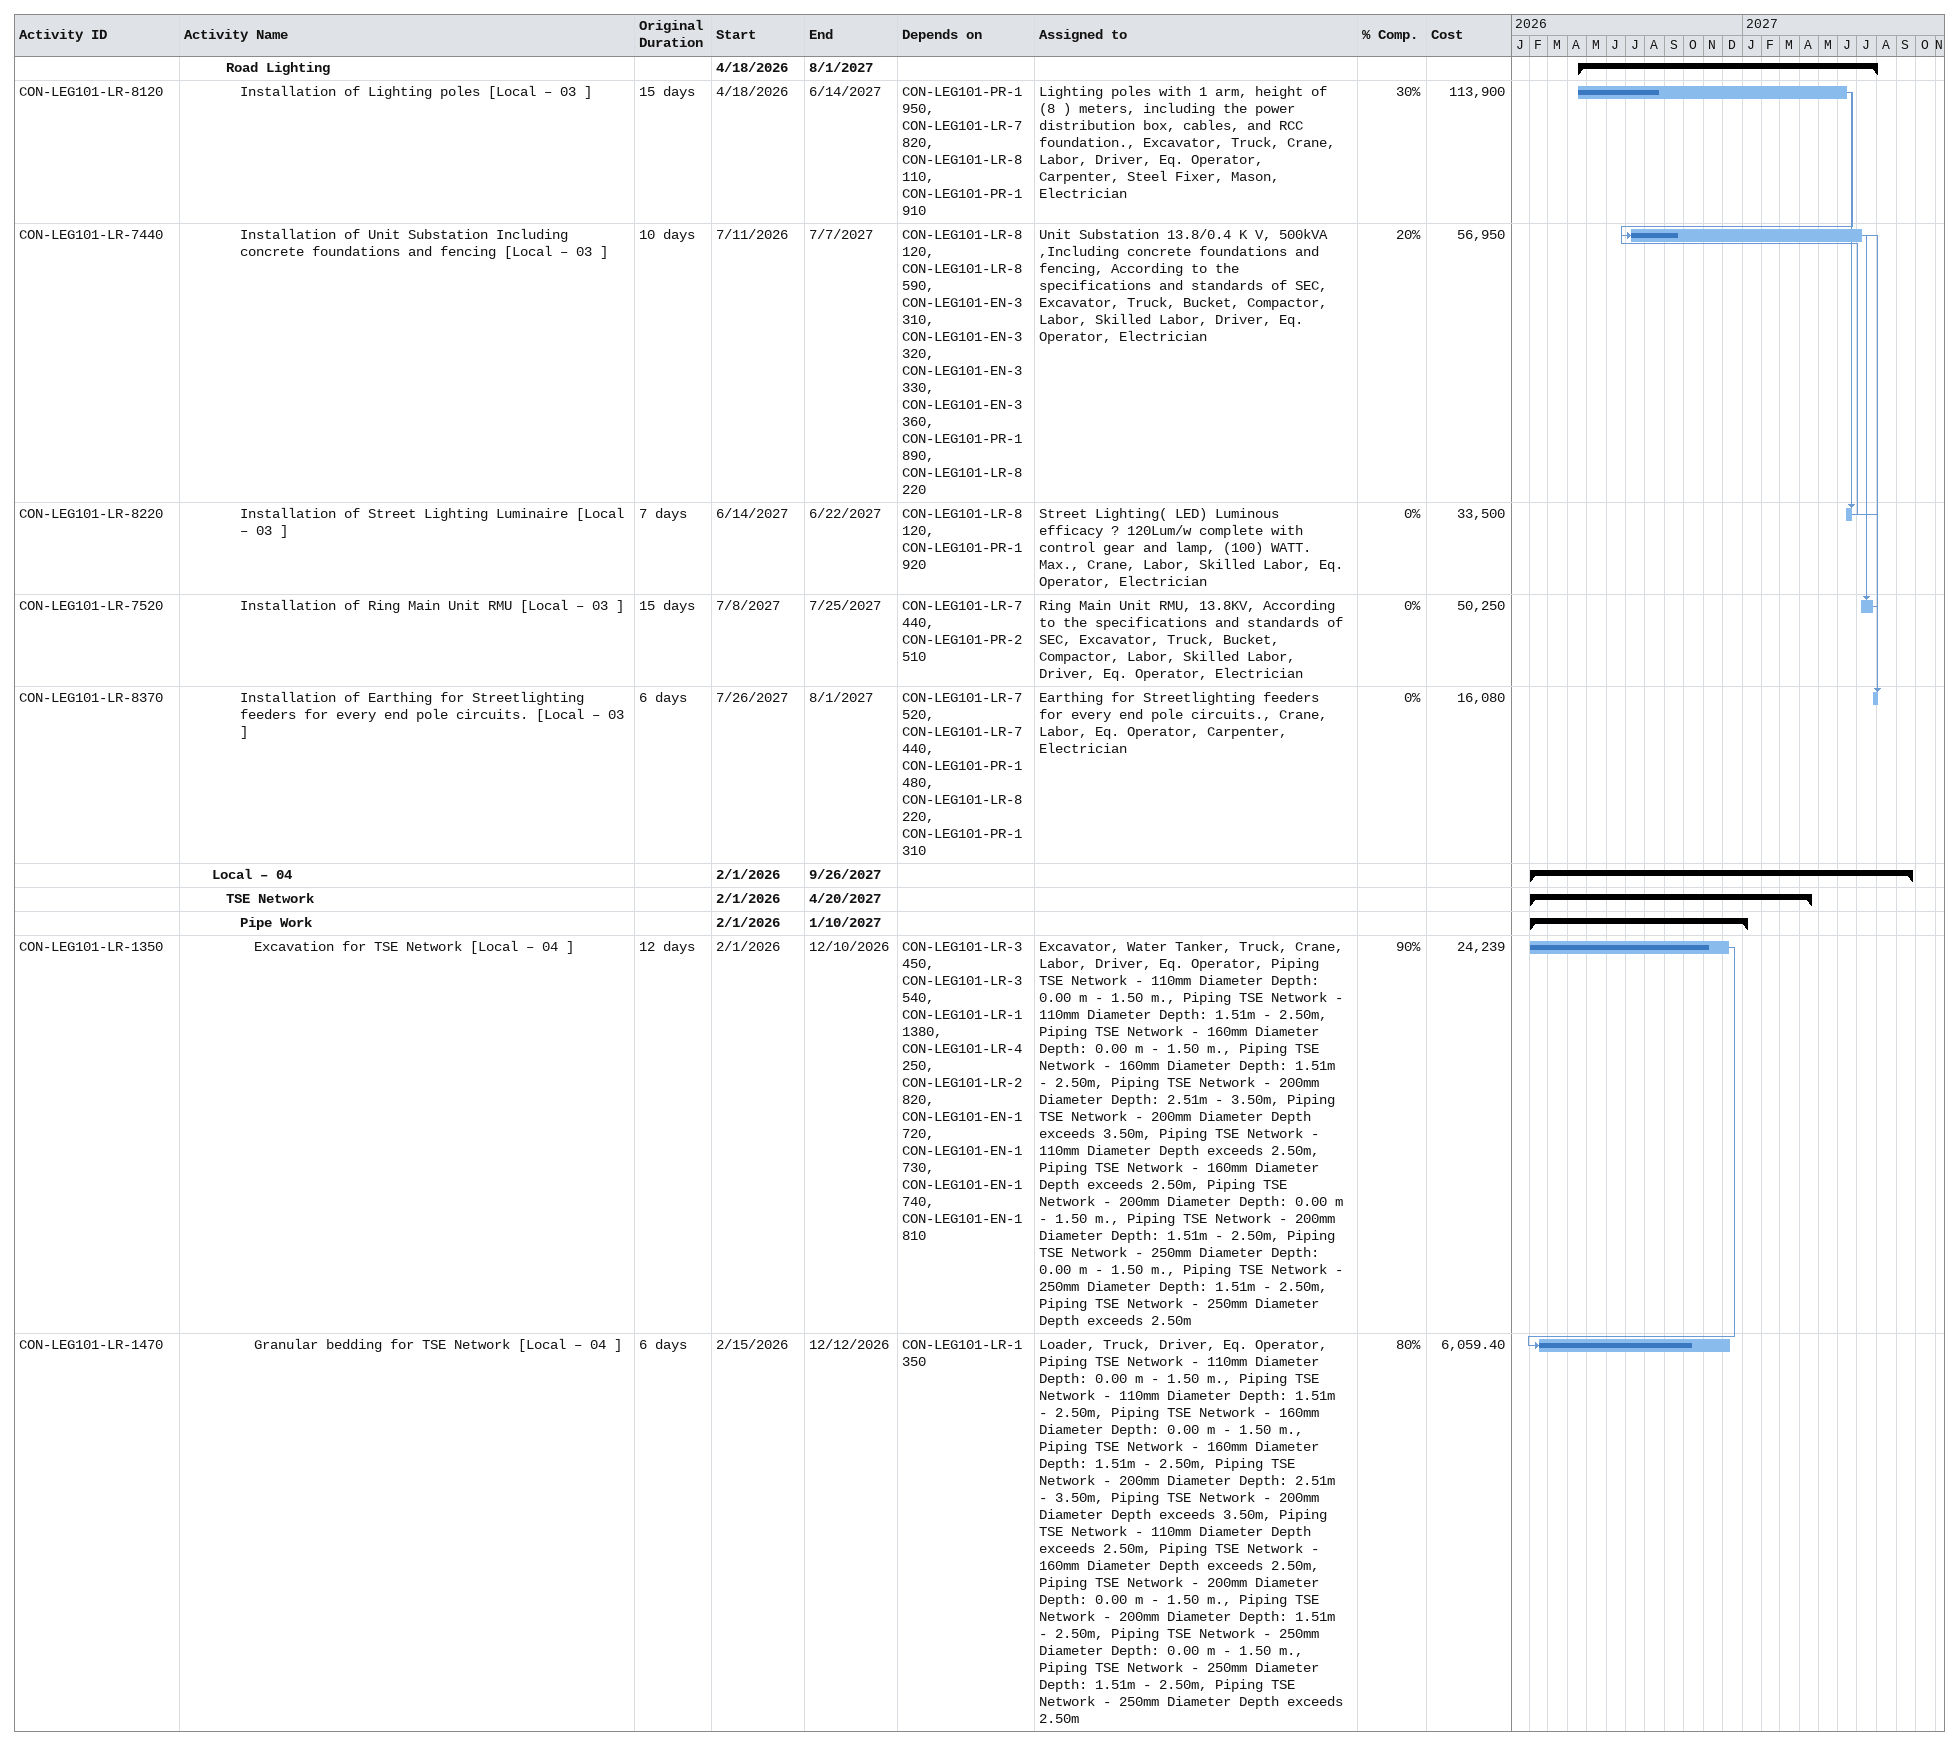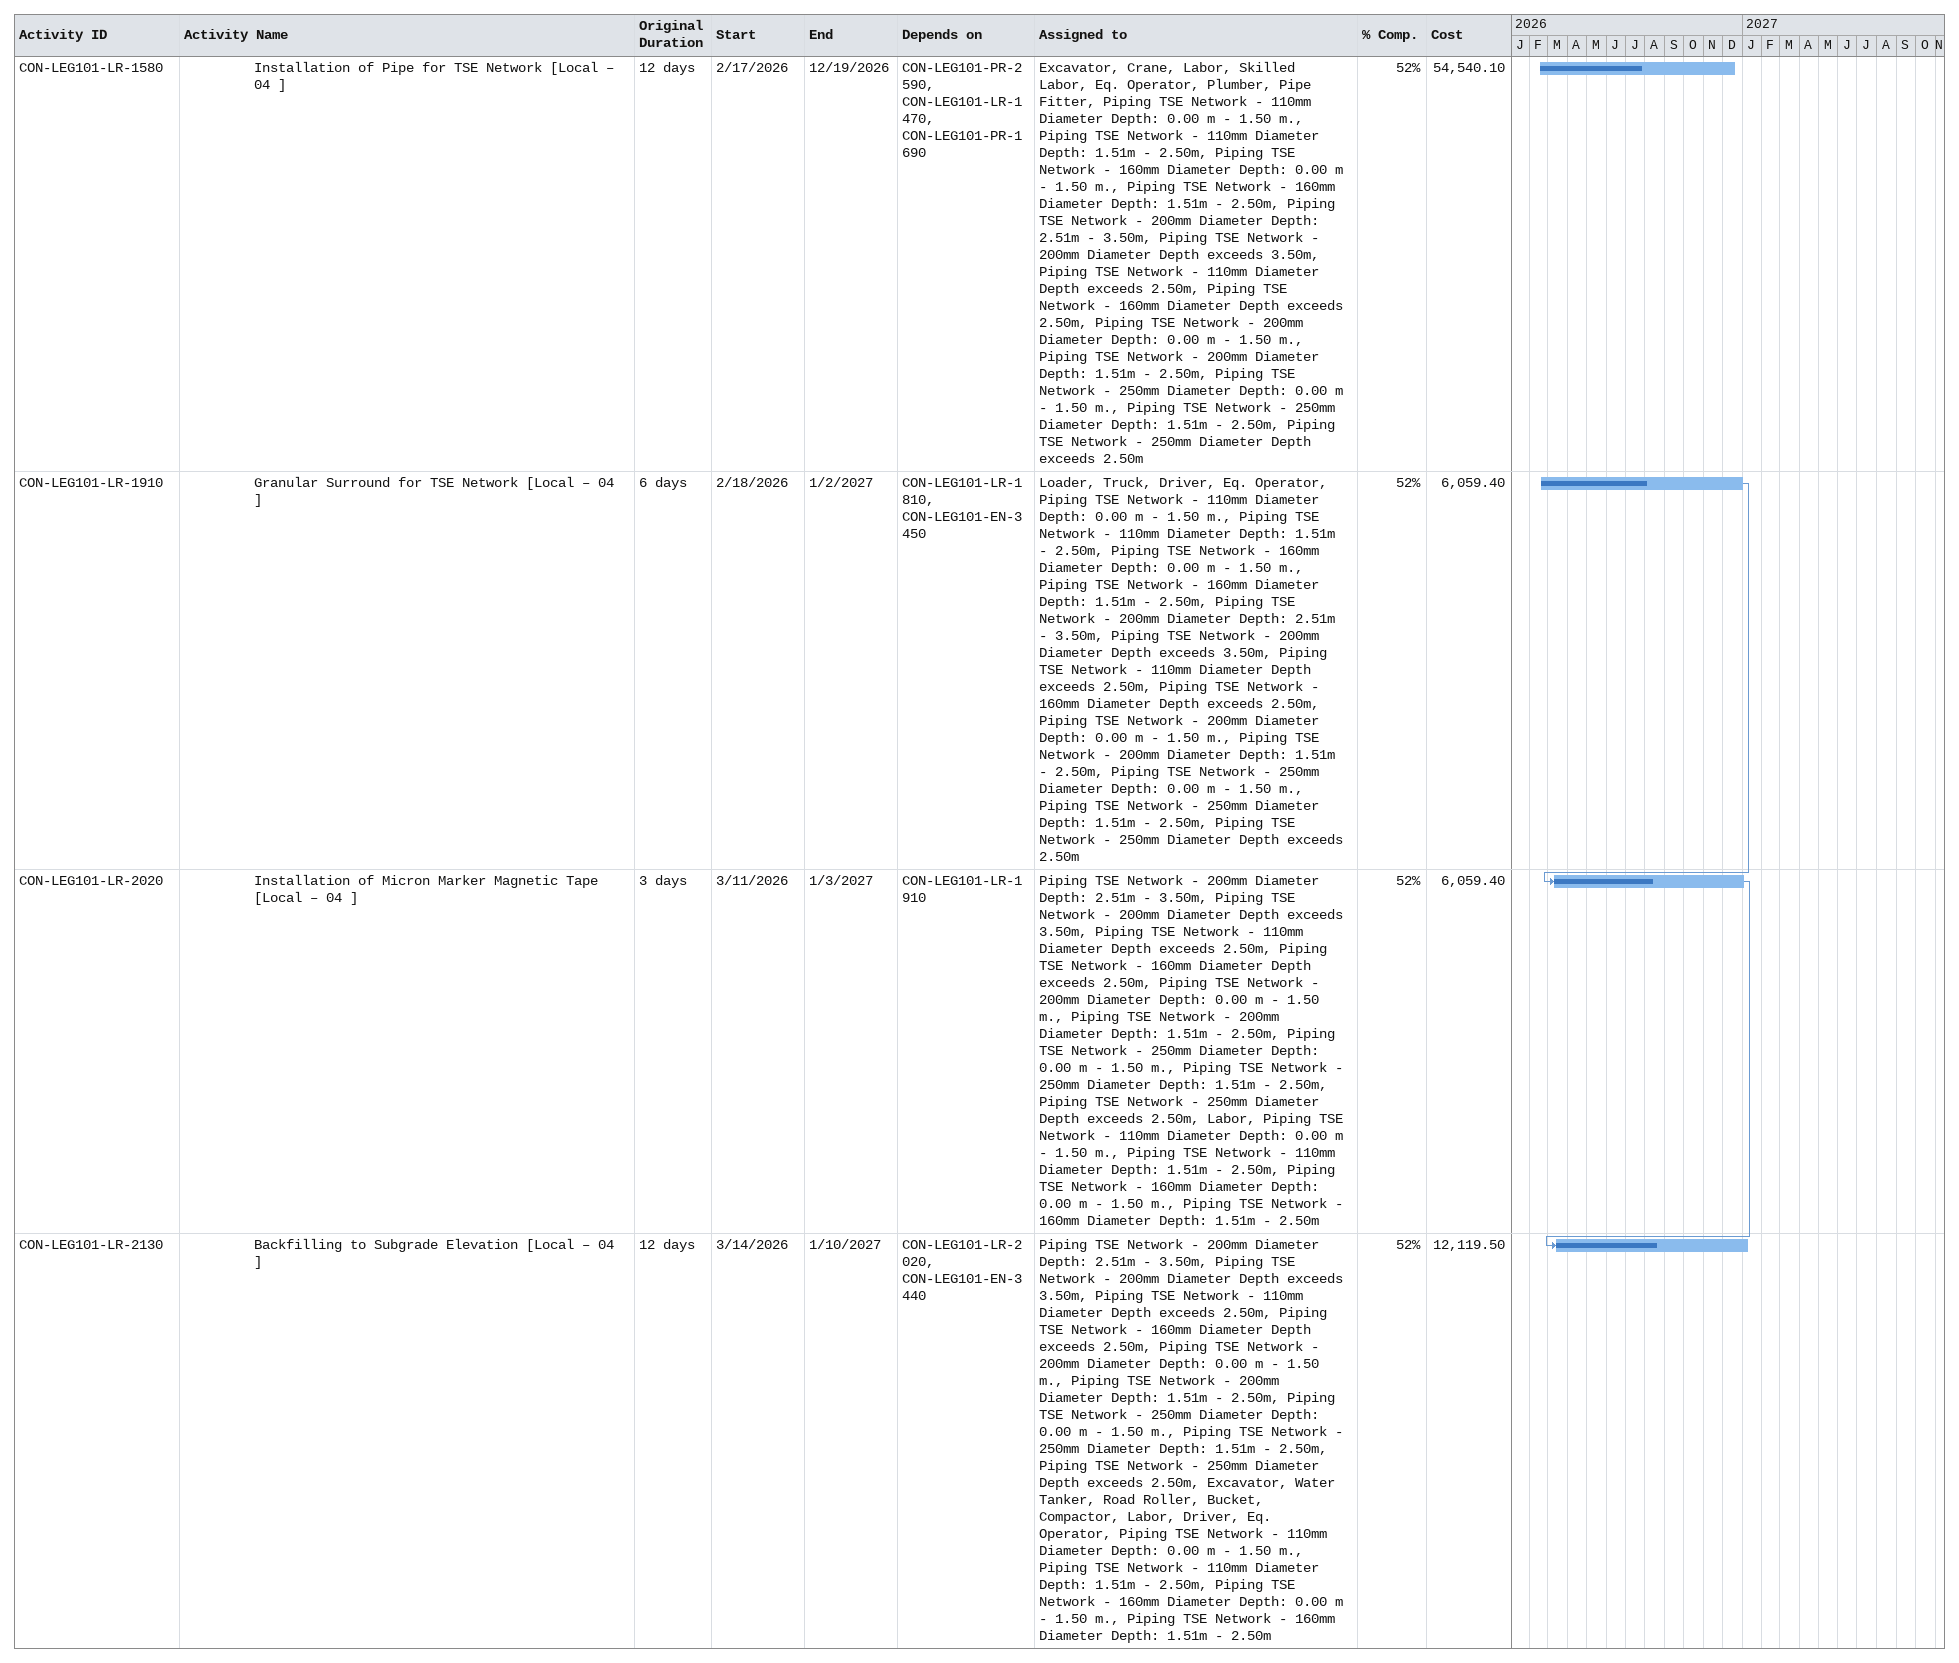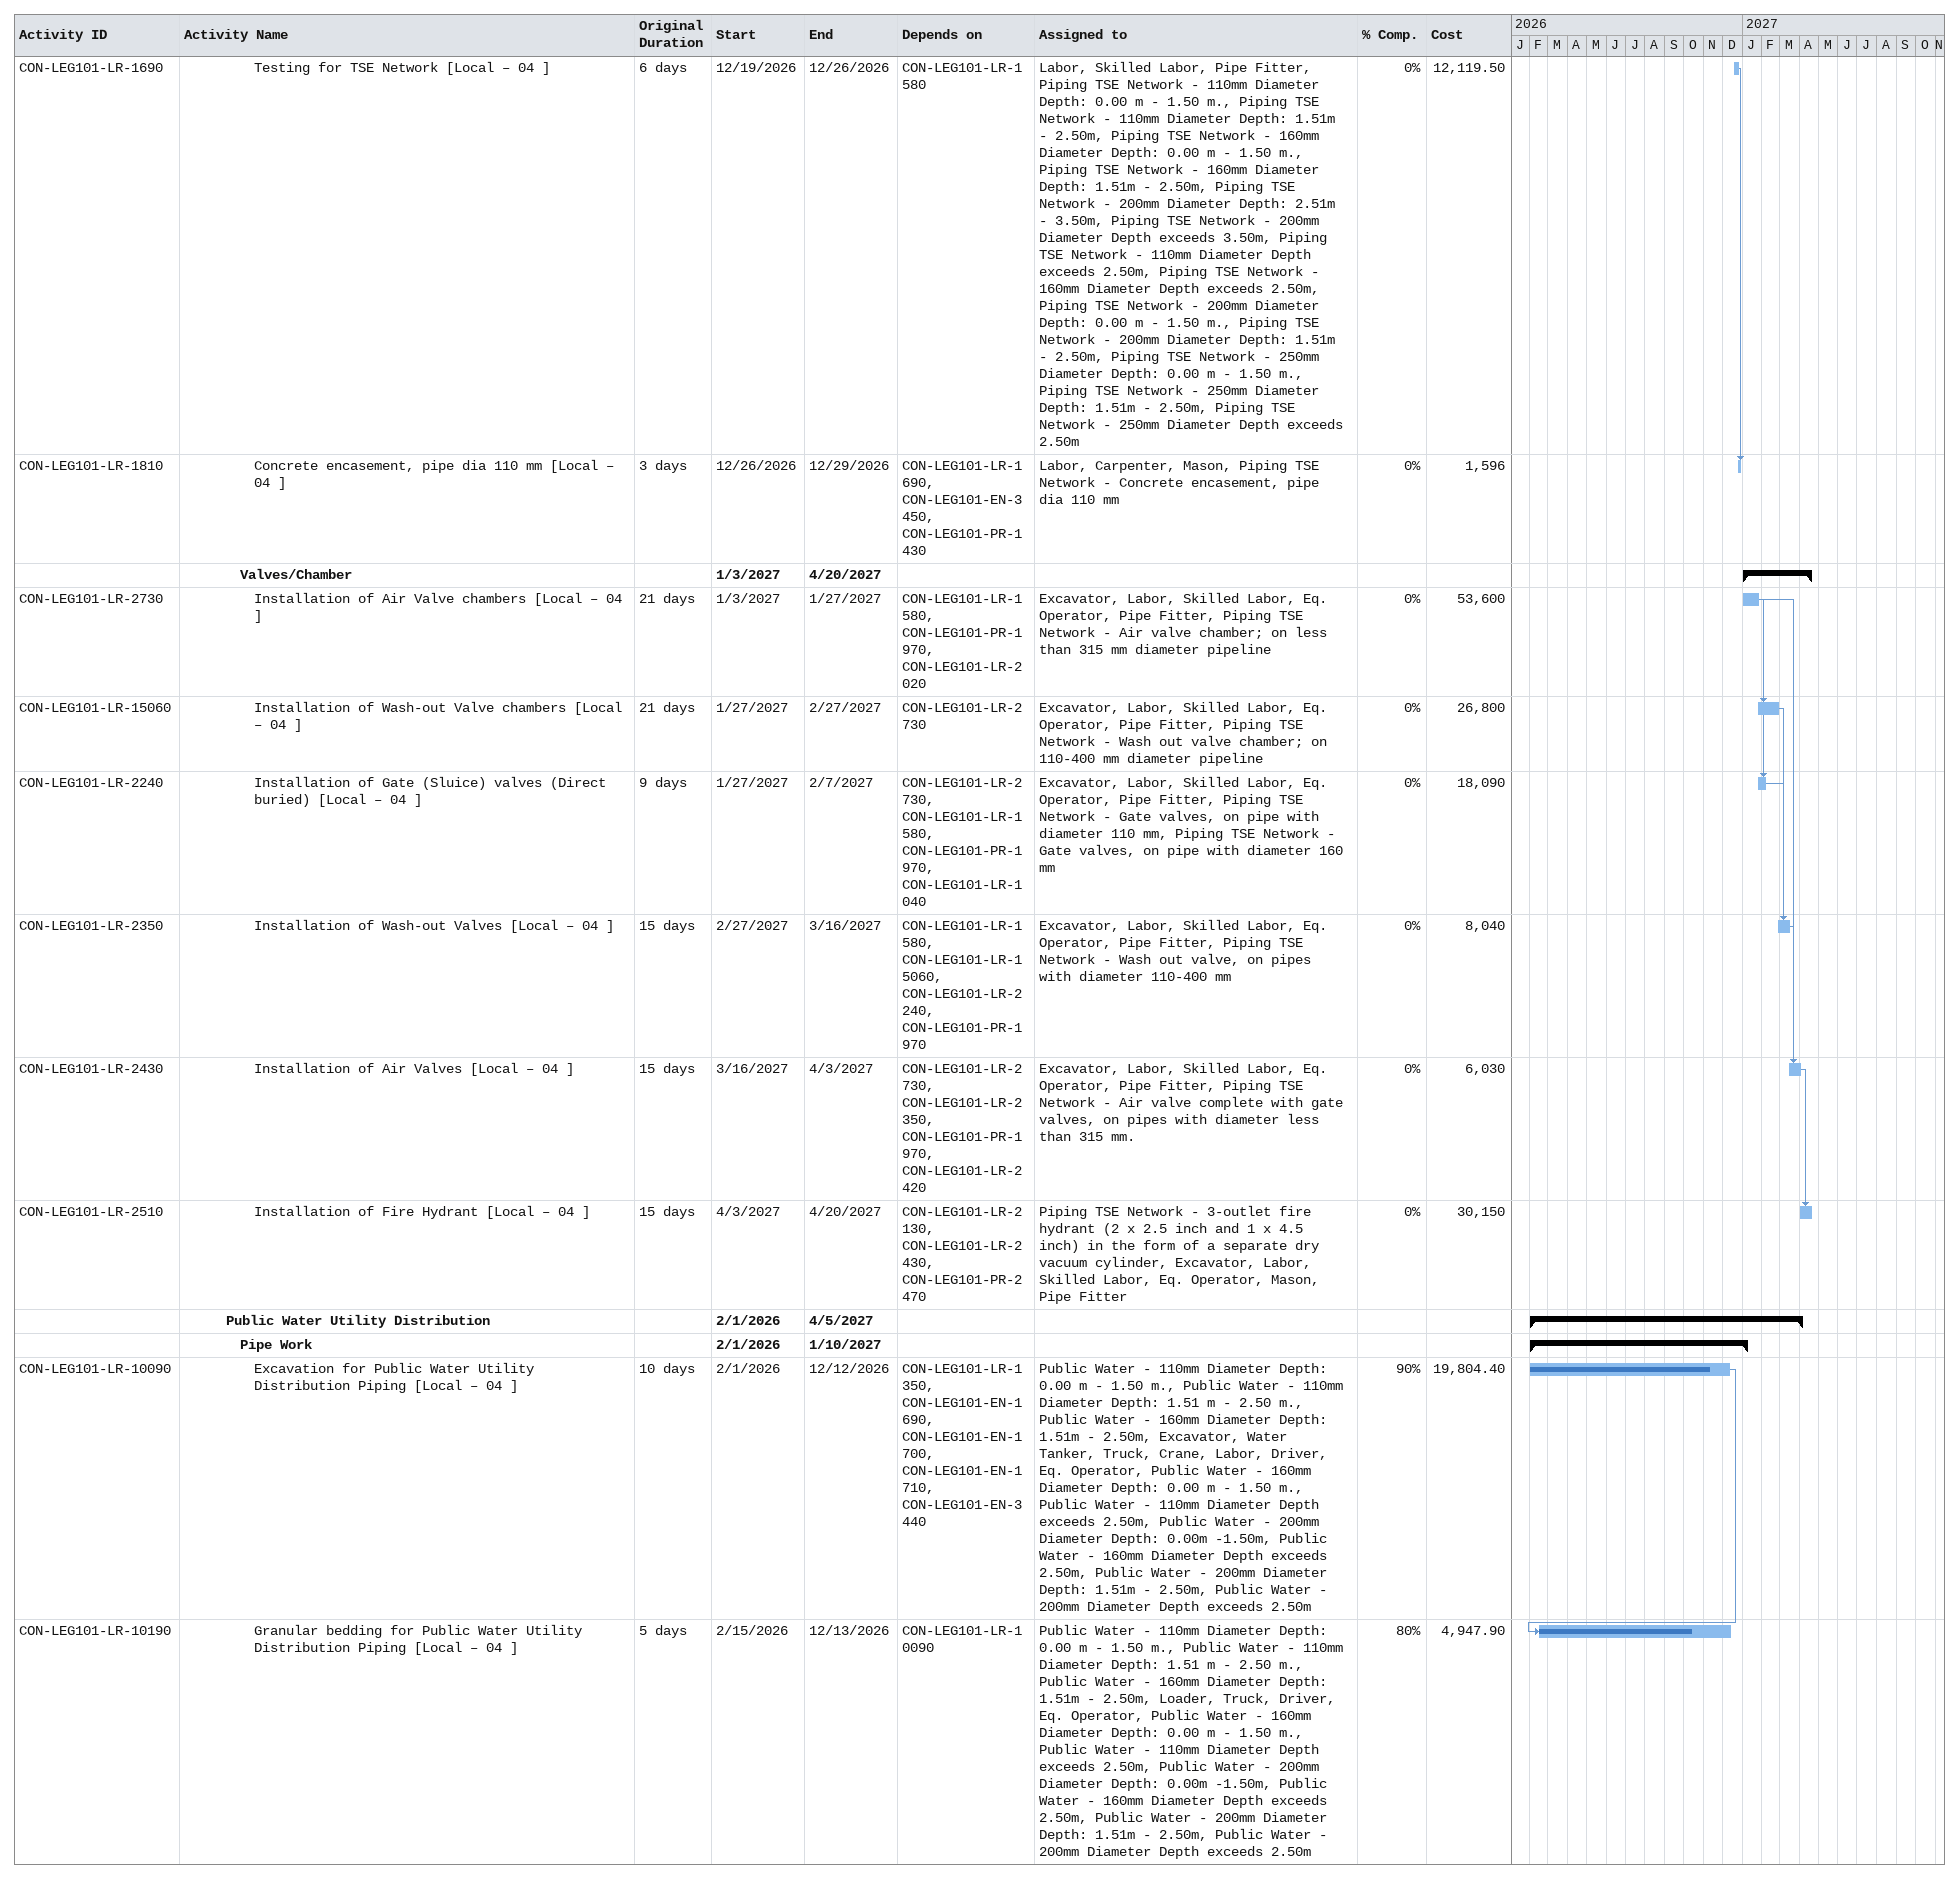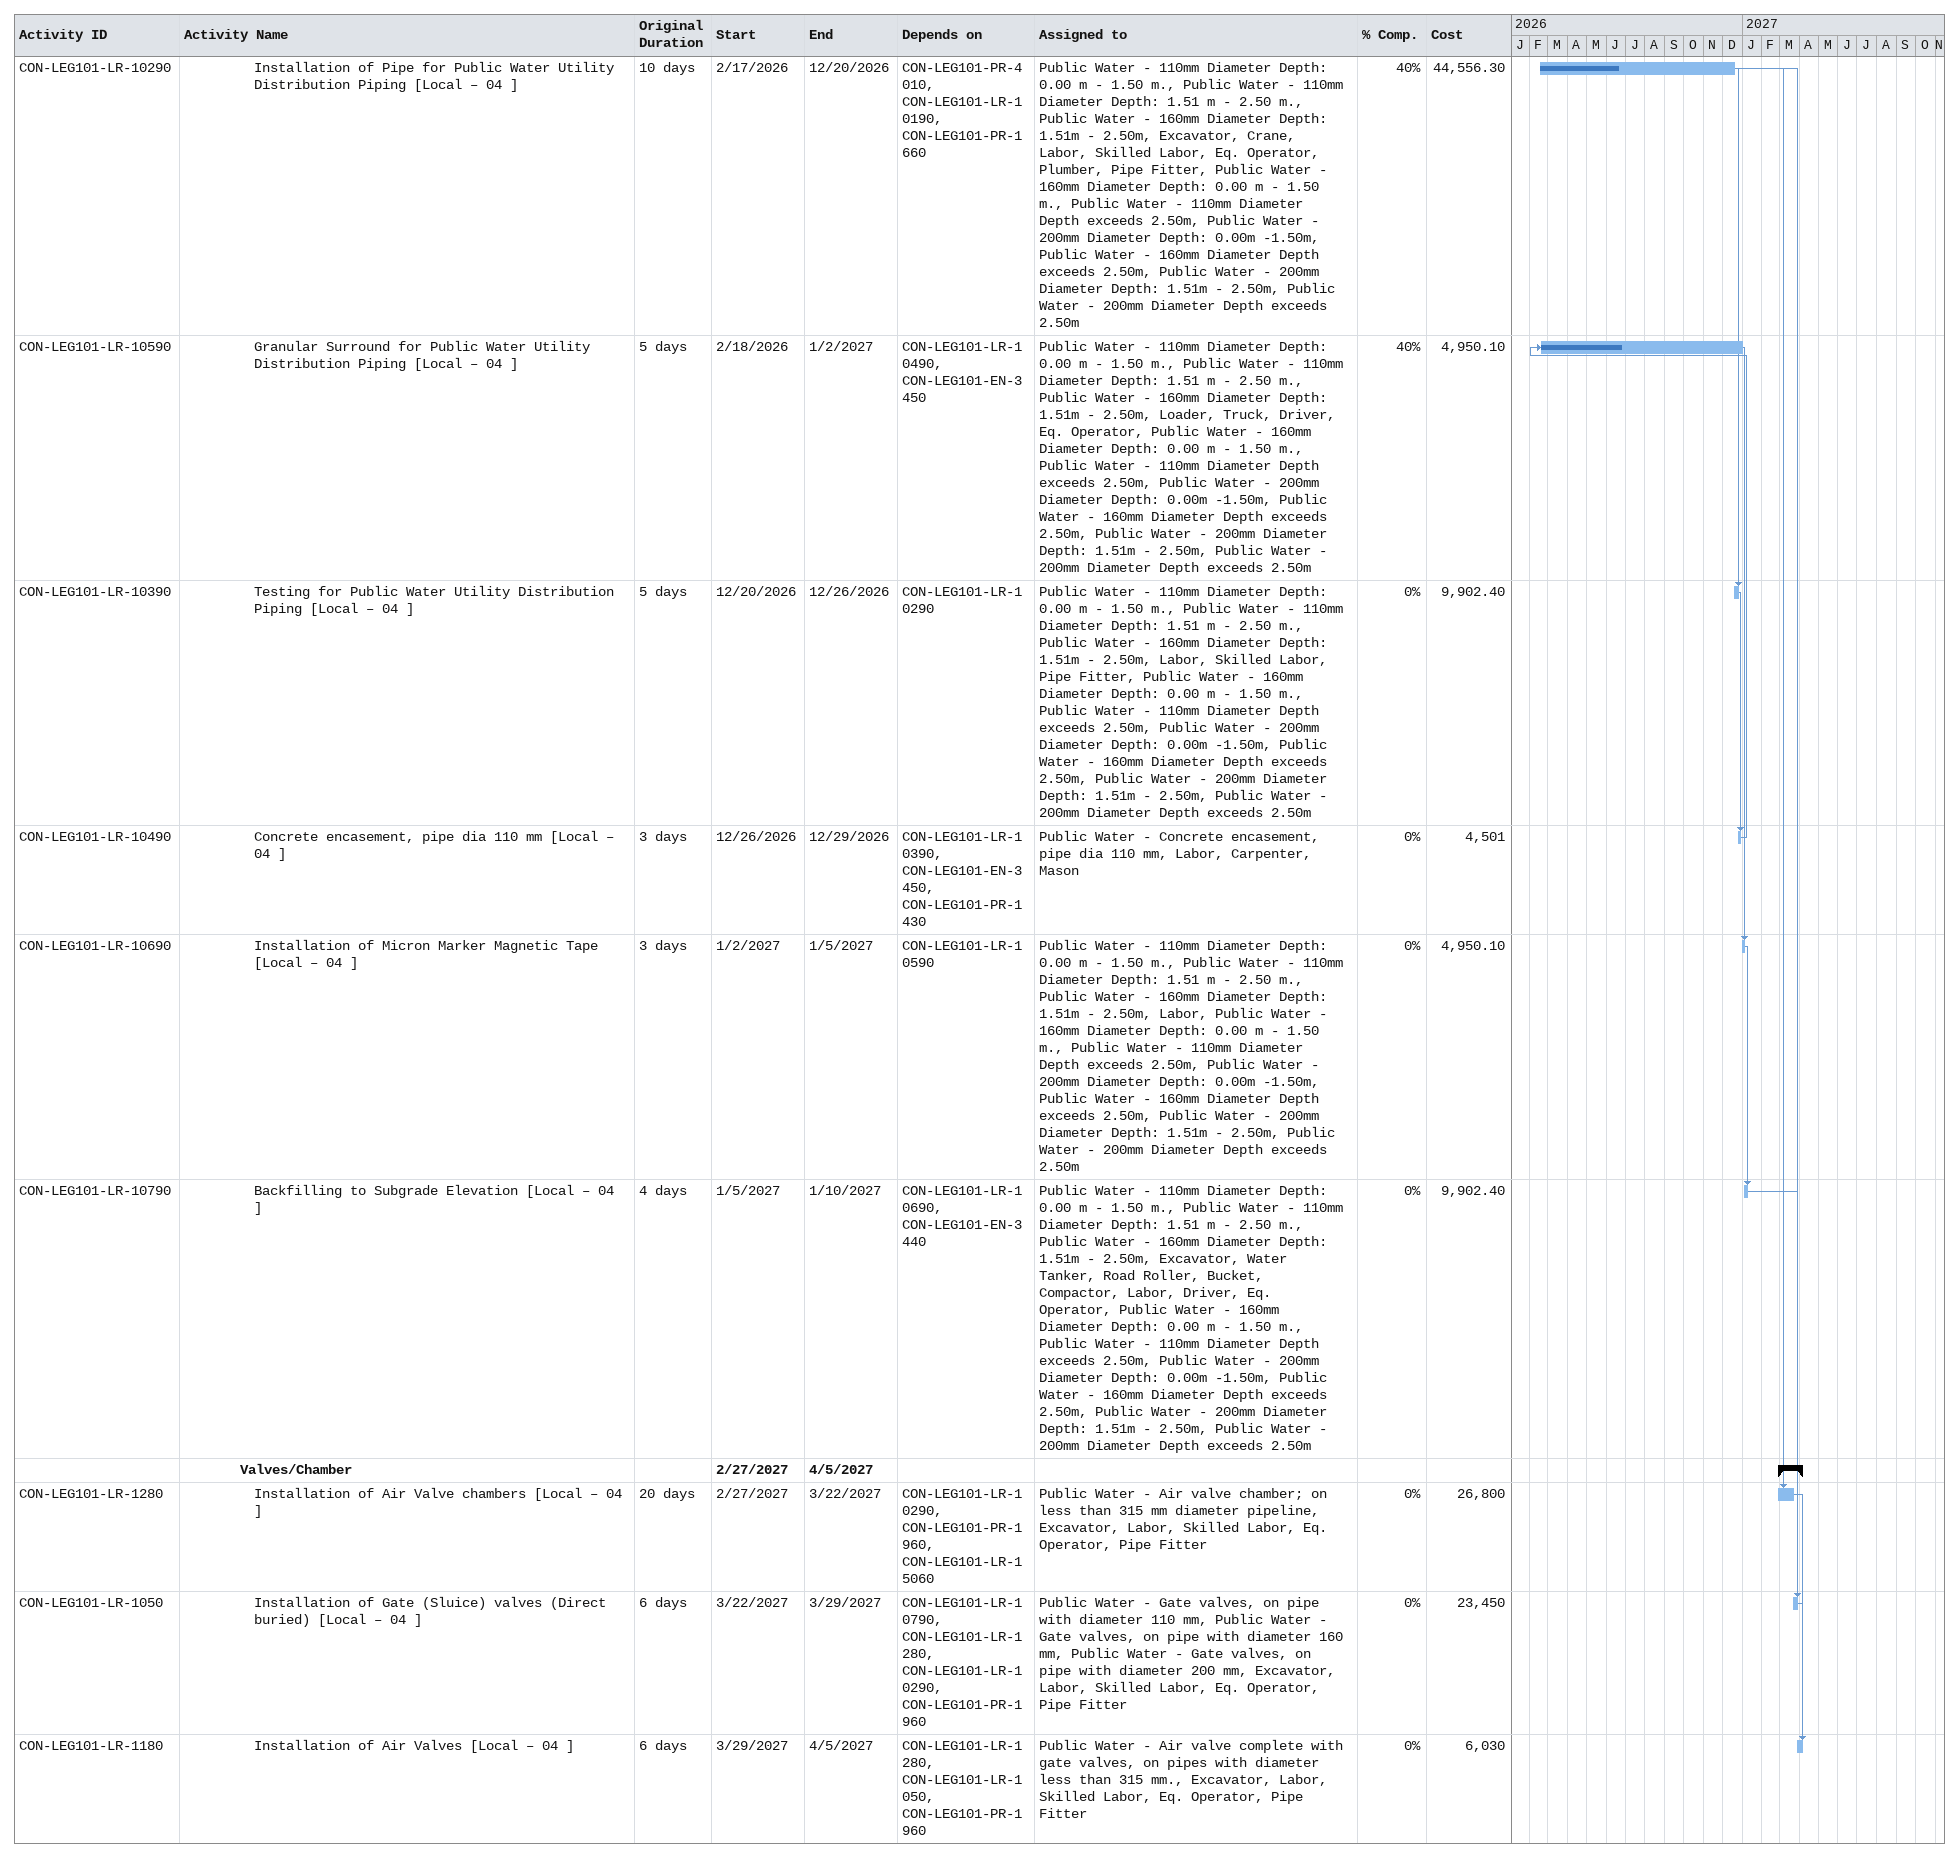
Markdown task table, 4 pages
| ID | Level | Task | Original duration | Start | Finish | Predecessors | Resources | % complete | Cost |
|---|---|---|---|---|---|---|---|---|---|
|  | 4 | **Road Lighting** |  | 2026-04-18 | 2027-08-01 |  |  |  |  |
| CON-LEG101-LR-8120 | 5 | Installation of Lighting poles [Local – 03 ] | 15d | 2026-04-18 | 2027-06-14 | CON-LEG101-PR-1950, CON-LEG101-LR-7820, CON-LEG101-LR-8110, CON-LEG101-PR-1910 | Lighting poles with 1 arm, height of (8 ) meters, including the power distribution box, cables, and RCC foundation., Excavator, Truck, Crane, Labor, Driver, Eq. Operator, Carpenter, Steel Fixer, Mason, Electrician | 30 | 113900 |
| CON-LEG101-LR-7440 | 5 | Installation of Unit Substation Including concrete foundations and fencing [Local – 03 ] | 10d | 2026-07-11 | 2027-07-07 | CON-LEG101-LR-8120, CON-LEG101-LR-8590, CON-LEG101-EN-3310, CON-LEG101-EN-3320, CON-LEG101-EN-3330, CON-LEG101-EN-3360, CON-LEG101-PR-1890, CON-LEG101-LR-8220 | Unit Substation 13.8/0.4 K V, 500kVA ,Including concrete foundations and fencing, According to the specifications and standards of SEC, Excavator, Truck, Bucket, Compactor, Labor, Skilled Labor, Driver, Eq. Operator, Electrician | 20 | 56950 |
| CON-LEG101-LR-8220 | 5 | Installation of Street Lighting Luminaire [Local – 03 ] | 7d | 2027-06-14 | 2027-06-22 | CON-LEG101-LR-8120, CON-LEG101-PR-1920 | Street Lighting( LED) Luminous efficacy ? 120Lum/w complete with control gear and lamp, (100) WATT. Max., Crane, Labor, Skilled Labor, Eq. Operator, Electrician | 0 | 33500 |
| CON-LEG101-LR-7520 | 5 | Installation of Ring Main Unit RMU [Local – 03 ] | 15d | 2027-07-08 | 2027-07-25 | CON-LEG101-LR-7440, CON-LEG101-PR-2510 | Ring Main Unit RMU, 13.8KV, According to the specifications and standards of SEC, Excavator, Truck, Bucket, Compactor, Labor, Skilled Labor, Driver, Eq. Operator, Electrician | 0 | 50250 |
| CON-LEG101-LR-8370 | 5 | Installation of Earthing for Streetlighting feeders for every end pole circuits. [Local – 03 ] | 6d | 2027-07-26 | 2027-08-01 | CON-LEG101-LR-7520, CON-LEG101-LR-7440, CON-LEG101-PR-1480, CON-LEG101-LR-8220, CON-LEG101-PR-1310 | Earthing for Streetlighting feeders for every end pole circuits., Crane, Labor, Eq. Operator, Carpenter, Electrician | 0 | 16080 |
|  | 3 | **Local – 04** |  | 2026-02-01 | 2027-09-26 |  |  |  |  |
|  | 4 | **TSE Network** |  | 2026-02-01 | 2027-04-20 |  |  |  |  |
|  | 5 | **Pipe Work** |  | 2026-02-01 | 2027-01-10 |  |  |  |  |
| CON-LEG101-LR-1350 | 6 | Excavation for TSE Network [Local – 04 ] | 12d | 2026-02-01 | 2026-12-10 | CON-LEG101-LR-3450, CON-LEG101-LR-3540, CON-LEG101-LR-11380, CON-LEG101-LR-4250, CON-LEG101-LR-2820, CON-LEG101-EN-1720, CON-LEG101-EN-1730, CON-LEG101-EN-1740, CON-LEG101-EN-1810 | Excavator, Water Tanker, Truck, Crane, Labor, Driver, Eq. Operator, Piping TSE Network - 110mm Diameter Depth: 0.00 m - 1.50 m., Piping TSE Network - 110mm Diameter Depth: 1.51m - 2.50m, Piping TSE Network - 160mm Diameter Depth: 0.00 m - 1.50 m., Piping TSE Network - 160mm Diameter Depth: 1.51m - 2.50m, Piping TSE Network - 200mm Diameter Depth: 2.51m - 3.50m, Piping TSE Network - 200mm Diameter Depth exceeds 3.50m, Piping TSE Network - 110mm Diameter Depth exceeds 2.50m, Piping TSE Network - 160mm Diameter Depth exceeds 2.50m, Piping TSE Network - 200mm Diameter Depth: 0.00 m - 1.50 m., Piping TSE Network - 200mm Diameter Depth: 1.51m - 2.50m, Piping TSE Network - 250mm Diameter Depth: 0.00 m - 1.50 m., Piping TSE Network - 250mm Diameter Depth: 1.51m - 2.50m, Piping TSE Network - 250mm Diameter Depth exceeds 2.50m | 90 | 24239 |
| CON-LEG101-LR-1470 | 6 | Granular bedding for TSE Network [Local – 04 ] | 6d | 2026-02-15 | 2026-12-12 | CON-LEG101-LR-1350 | Loader, Truck, Driver, Eq. Operator, Piping TSE Network - 110mm Diameter Depth: 0.00 m - 1.50 m., Piping TSE Network - 110mm Diameter Depth: 1.51m - 2.50m, Piping TSE Network - 160mm Diameter Depth: 0.00 m - 1.50 m., Piping TSE Network - 160mm Diameter Depth: 1.51m - 2.50m, Piping TSE Network - 200mm Diameter Depth: 2.51m - 3.50m, Piping TSE Network - 200mm Diameter Depth exceeds 3.50m, Piping TSE Network - 110mm Diameter Depth exceeds 2.50m, Piping TSE Network - 160mm Diameter Depth exceeds 2.50m, Piping TSE Network - 200mm Diameter Depth: 0.00 m - 1.50 m., Piping TSE Network - 200mm Diameter Depth: 1.51m - 2.50m, Piping TSE Network - 250mm Diameter Depth: 0.00 m - 1.50 m., Piping TSE Network - 250mm Diameter Depth: 1.51m - 2.50m, Piping TSE Network - 250mm Diameter Depth exceeds 2.50m | 80 | 6059.40 |
| CON-LEG101-LR-1580 | 6 | Installation of Pipe for TSE Network [Local – 04 ] | 12d | 2026-02-17 | 2026-12-19 | CON-LEG101-PR-2590, CON-LEG101-LR-1470, CON-LEG101-PR-1690 | Excavator, Crane, Labor, Skilled Labor, Eq. Operator, Plumber, Pipe Fitter, Piping TSE Network - 110mm Diameter Depth: 0.00 m - 1.50 m., Piping TSE Network - 110mm Diameter Depth: 1.51m - 2.50m, Piping TSE Network - 160mm Diameter Depth: 0.00 m - 1.50 m., Piping TSE Network - 160mm Diameter Depth: 1.51m - 2.50m, Piping TSE Network - 200mm Diameter Depth: 2.51m - 3.50m, Piping TSE Network - 200mm Diameter Depth exceeds 3.50m, Piping TSE Network - 110mm Diameter Depth exceeds 2.50m, Piping TSE Network - 160mm Diameter Depth exceeds 2.50m, Piping TSE Network - 200mm Diameter Depth: 0.00 m - 1.50 m., Piping TSE Network - 200mm Diameter Depth: 1.51m - 2.50m, Piping TSE Network - 250mm Diameter Depth: 0.00 m - 1.50 m., Piping TSE Network - 250mm Diameter Depth: 1.51m - 2.50m, Piping TSE Network - 250mm Diameter Depth exceeds 2.50m | 52 | 54540.10 |
| CON-LEG101-LR-1910 | 6 | Granular Surround for TSE Network [Local – 04 ] | 6d | 2026-02-18 | 2027-01-02 | CON-LEG101-LR-1810, CON-LEG101-EN-3450 | Loader, Truck, Driver, Eq. Operator, Piping TSE Network - 110mm Diameter Depth: 0.00 m - 1.50 m., Piping TSE Network - 110mm Diameter Depth: 1.51m - 2.50m, Piping TSE Network - 160mm Diameter Depth: 0.00 m - 1.50 m., Piping TSE Network - 160mm Diameter Depth: 1.51m - 2.50m, Piping TSE Network - 200mm Diameter Depth: 2.51m - 3.50m, Piping TSE Network - 200mm Diameter Depth exceeds 3.50m, Piping TSE Network - 110mm Diameter Depth exceeds 2.50m, Piping TSE Network - 160mm Diameter Depth exceeds 2.50m, Piping TSE Network - 200mm Diameter Depth: 0.00 m - 1.50 m., Piping TSE Network - 200mm Diameter Depth: 1.51m - 2.50m, Piping TSE Network - 250mm Diameter Depth: 0.00 m - 1.50 m., Piping TSE Network - 250mm Diameter Depth: 1.51m - 2.50m, Piping TSE Network - 250mm Diameter Depth exceeds 2.50m | 52 | 6059.40 |
| CON-LEG101-LR-2020 | 6 | Installation of Micron Marker Magnetic Tape [Local – 04 ] | 3d | 2026-03-11 | 2027-01-03 | CON-LEG101-LR-1910 | Piping TSE Network - 200mm Diameter Depth: 2.51m - 3.50m, Piping TSE Network - 200mm Diameter Depth exceeds 3.50m, Piping TSE Network - 110mm Diameter Depth exceeds 2.50m, Piping TSE Network - 160mm Diameter Depth exceeds 2.50m, Piping TSE Network - 200mm Diameter Depth: 0.00 m - 1.50 m., Piping TSE Network - 200mm Diameter Depth: 1.51m - 2.50m, Piping TSE Network - 250mm Diameter Depth: 0.00 m - 1.50 m., Piping TSE Network - 250mm Diameter Depth: 1.51m - 2.50m, Piping TSE Network - 250mm Diameter Depth exceeds 2.50m, Labor, Piping TSE Network - 110mm Diameter Depth: 0.00 m - 1.50 m., Piping TSE Network - 110mm Diameter Depth: 1.51m - 2.50m, Piping TSE Network - 160mm Diameter Depth: 0.00 m - 1.50 m., Piping TSE Network - 160mm Diameter Depth: 1.51m - 2.50m | 52 | 6059.40 |
| CON-LEG101-LR-2130 | 6 | Backfilling to Subgrade Elevation [Local – 04 ] | 12d | 2026-03-14 | 2027-01-10 | CON-LEG101-LR-2020, CON-LEG101-EN-3440 | Piping TSE Network - 200mm Diameter Depth: 2.51m - 3.50m, Piping TSE Network - 200mm Diameter Depth exceeds 3.50m, Piping TSE Network - 110mm Diameter Depth exceeds 2.50m, Piping TSE Network - 160mm Diameter Depth exceeds 2.50m, Piping TSE Network - 200mm Diameter Depth: 0.00 m - 1.50 m., Piping TSE Network - 200mm Diameter Depth: 1.51m - 2.50m, Piping TSE Network - 250mm Diameter Depth: 0.00 m - 1.50 m., Piping TSE Network - 250mm Diameter Depth: 1.51m - 2.50m, Piping TSE Network - 250mm Diameter Depth exceeds 2.50m, Excavator, Water Tanker, Road Roller, Bucket, Compactor, Labor, Driver, Eq. Operator, Piping TSE Network - 110mm Diameter Depth: 0.00 m - 1.50 m., Piping TSE Network - 110mm Diameter Depth: 1.51m - 2.50m, Piping TSE Network - 160mm Diameter Depth: 0.00 m - 1.50 m., Piping TSE Network - 160mm Diameter Depth: 1.51m - 2.50m | 52 | 12119.50 |
| CON-LEG101-LR-1690 | 6 | Testing for TSE Network [Local – 04 ] | 6d | 2026-12-19 | 2026-12-26 | CON-LEG101-LR-1580 | Labor, Skilled Labor, Pipe Fitter, Piping TSE Network - 110mm Diameter Depth: 0.00 m - 1.50 m., Piping TSE Network - 110mm Diameter Depth: 1.51m - 2.50m, Piping TSE Network - 160mm Diameter Depth: 0.00 m - 1.50 m., Piping TSE Network - 160mm Diameter Depth: 1.51m - 2.50m, Piping TSE Network - 200mm Diameter Depth: 2.51m - 3.50m, Piping TSE Network - 200mm Diameter Depth exceeds 3.50m, Piping TSE Network - 110mm Diameter Depth exceeds 2.50m, Piping TSE Network - 160mm Diameter Depth exceeds 2.50m, Piping TSE Network - 200mm Diameter Depth: 0.00 m - 1.50 m., Piping TSE Network - 200mm Diameter Depth: 1.51m - 2.50m, Piping TSE Network - 250mm Diameter Depth: 0.00 m - 1.50 m., Piping TSE Network - 250mm Diameter Depth: 1.51m - 2.50m, Piping TSE Network - 250mm Diameter Depth exceeds 2.50m | 0 | 12119.50 |
| CON-LEG101-LR-1810 | 6 | Concrete encasement, pipe dia 110 mm [Local – 04 ] | 3d | 2026-12-26 | 2026-12-29 | CON-LEG101-LR-1690, CON-LEG101-EN-3450, CON-LEG101-PR-1430 | Labor, Carpenter, Mason, Piping TSE Network - Concrete encasement, pipe dia 110 mm | 0 | 1596 |
|  | 5 | **Valves/Chamber** |  | 2027-01-03 | 2027-04-20 |  |  |  |  |
| CON-LEG101-LR-2730 | 6 | Installation of Air Valve chambers [Local – 04 ] | 21d | 2027-01-03 | 2027-01-27 | CON-LEG101-LR-1580, CON-LEG101-PR-1970, CON-LEG101-LR-2020 | Excavator, Labor, Skilled Labor, Eq. Operator, Pipe Fitter, Piping TSE Network - Air valve chamber; on less than 315 mm diameter pipeline | 0 | 53600 |
| CON-LEG101-LR-15060 | 6 | Installation of Wash-out Valve chambers [Local – 04 ] | 21d | 2027-01-27 | 2027-02-27 | CON-LEG101-LR-2730 | Excavator, Labor, Skilled Labor, Eq. Operator, Pipe Fitter, Piping TSE Network - Wash out valve chamber; on 110-400 mm diameter pipeline | 0 | 26800 |
| CON-LEG101-LR-2240 | 6 | Installation of Gate (Sluice) valves (Direct buried) [Local – 04 ] | 9d | 2027-01-27 | 2027-02-07 | CON-LEG101-LR-2730, CON-LEG101-LR-1580, CON-LEG101-PR-1970, CON-LEG101-LR-1040 | Excavator, Labor, Skilled Labor, Eq. Operator, Pipe Fitter, Piping TSE Network - Gate valves, on pipe with diameter 110 mm, Piping TSE Network - Gate valves, on pipe with diameter 160 mm | 0 | 18090 |
| CON-LEG101-LR-2350 | 6 | Installation of Wash-out Valves [Local – 04 ] | 15d | 2027-02-27 | 2027-03-16 | CON-LEG101-LR-1580, CON-LEG101-LR-15060, CON-LEG101-LR-2240, CON-LEG101-PR-1970 | Excavator, Labor, Skilled Labor, Eq. Operator, Pipe Fitter, Piping TSE Network - Wash out valve, on pipes with diameter 110-400 mm | 0 | 8040 |
| CON-LEG101-LR-2430 | 6 | Installation of Air Valves [Local – 04 ] | 15d | 2027-03-16 | 2027-04-03 | CON-LEG101-LR-2730, CON-LEG101-LR-2350, CON-LEG101-PR-1970, CON-LEG101-LR-2420 | Excavator, Labor, Skilled Labor, Eq. Operator, Pipe Fitter, Piping TSE Network - Air valve complete with gate valves, on pipes with diameter less than 315 mm. | 0 | 6030 |
| CON-LEG101-LR-2510 | 6 | Installation of Fire Hydrant [Local – 04 ] | 15d | 2027-04-03 | 2027-04-20 | CON-LEG101-LR-2130, CON-LEG101-LR-2430, CON-LEG101-PR-2470 | Piping TSE Network - 3-outlet fire hydrant (2 x 2.5 inch and 1 x 4.5 inch) in the form of a separate dry vacuum cylinder, Excavator, Labor, Skilled Labor, Eq. Operator, Mason, Pipe Fitter | 0 | 30150 |
|  | 4 | **Public Water Utility Distribution** |  | 2026-02-01 | 2027-04-05 |  |  |  |  |
|  | 5 | **Pipe Work** |  | 2026-02-01 | 2027-01-10 |  |  |  |  |
| CON-LEG101-LR-10090 | 6 | Excavation for Public Water Utility Distribution Piping [Local – 04 ] | 10d | 2026-02-01 | 2026-12-12 | CON-LEG101-LR-1350, CON-LEG101-EN-1690, CON-LEG101-EN-1700, CON-LEG101-EN-1710, CON-LEG101-EN-3440 | Public Water - 110mm Diameter Depth: 0.00 m - 1.50 m., Public Water - 110mm Diameter Depth: 1.51 m - 2.50 m., Public Water - 160mm Diameter Depth: 1.51m - 2.50m, Excavator, Water Tanker, Truck, Crane, Labor, Driver, Eq. Operator, Public Water - 160mm Diameter Depth: 0.00 m - 1.50 m., Public Water - 110mm Diameter Depth exceeds 2.50m, Public Water - 200mm Diameter Depth: 0.00m -1.50m, Public Water - 160mm Diameter Depth exceeds 2.50m, Public Water - 200mm Diameter Depth: 1.51m - 2.50m, Public Water - 200mm Diameter Depth exceeds 2.50m | 90 | 19804.40 |
| CON-LEG101-LR-10190 | 6 | Granular bedding for Public Water Utility Distribution Piping [Local – 04 ] | 5d | 2026-02-15 | 2026-12-13 | CON-LEG101-LR-10090 | Public Water - 110mm Diameter Depth: 0.00 m - 1.50 m., Public Water - 110mm Diameter Depth: 1.51 m - 2.50 m., Public Water - 160mm Diameter Depth: 1.51m - 2.50m, Loader, Truck, Driver, Eq. Operator, Public Water - 160mm Diameter Depth: 0.00 m - 1.50 m., Public Water - 110mm Diameter Depth exceeds 2.50m, Public Water - 200mm Diameter Depth: 0.00m -1.50m, Public Water - 160mm Diameter Depth exceeds 2.50m, Public Water - 200mm Diameter Depth: 1.51m - 2.50m, Public Water - 200mm Diameter Depth exceeds 2.50m | 80 | 4947.90 |
| CON-LEG101-LR-10290 | 6 | Installation of Pipe for Public Water Utility Distribution Piping [Local – 04 ] | 10d | 2026-02-17 | 2026-12-20 | CON-LEG101-PR-4010, CON-LEG101-LR-10190, CON-LEG101-PR-1660 | Public Water - 110mm Diameter Depth: 0.00 m - 1.50 m., Public Water - 110mm Diameter Depth: 1.51 m - 2.50 m., Public Water - 160mm Diameter Depth: 1.51m - 2.50m, Excavator, Crane, Labor, Skilled Labor, Eq. Operator, Plumber, Pipe Fitter, Public Water - 160mm Diameter Depth: 0.00 m - 1.50 m., Public Water - 110mm Diameter Depth exceeds 2.50m, Public Water - 200mm Diameter Depth: 0.00m -1.50m, Public Water - 160mm Diameter Depth exceeds 2.50m, Public Water - 200mm Diameter Depth: 1.51m - 2.50m, Public Water - 200mm Diameter Depth exceeds 2.50m | 40 | 44556.30 |
| CON-LEG101-LR-10590 | 6 | Granular Surround for Public Water Utility Distribution Piping [Local – 04 ] | 5d | 2026-02-18 | 2027-01-02 | CON-LEG101-LR-10490, CON-LEG101-EN-3450 | Public Water - 110mm Diameter Depth: 0.00 m - 1.50 m., Public Water - 110mm Diameter Depth: 1.51 m - 2.50 m., Public Water - 160mm Diameter Depth: 1.51m - 2.50m, Loader, Truck, Driver, Eq. Operator, Public Water - 160mm Diameter Depth: 0.00 m - 1.50 m., Public Water - 110mm Diameter Depth exceeds 2.50m, Public Water - 200mm Diameter Depth: 0.00m -1.50m, Public Water - 160mm Diameter Depth exceeds 2.50m, Public Water - 200mm Diameter Depth: 1.51m - 2.50m, Public Water - 200mm Diameter Depth exceeds 2.50m | 40 | 4950.10 |
| CON-LEG101-LR-10390 | 6 | Testing for Public Water Utility Distribution Piping [Local – 04 ] | 5d | 2026-12-20 | 2026-12-26 | CON-LEG101-LR-10290 | Public Water - 110mm Diameter Depth: 0.00 m - 1.50 m., Public Water - 110mm Diameter Depth: 1.51 m - 2.50 m., Public Water - 160mm Diameter Depth: 1.51m - 2.50m, Labor, Skilled Labor, Pipe Fitter, Public Water - 160mm Diameter Depth: 0.00 m - 1.50 m., Public Water - 110mm Diameter Depth exceeds 2.50m, Public Water - 200mm Diameter Depth: 0.00m -1.50m, Public Water - 160mm Diameter Depth exceeds 2.50m, Public Water - 200mm Diameter Depth: 1.51m - 2.50m, Public Water - 200mm Diameter Depth exceeds 2.50m | 0 | 9902.40 |
| CON-LEG101-LR-10490 | 6 | Concrete encasement, pipe dia 110 mm [Local – 04 ] | 3d | 2026-12-26 | 2026-12-29 | CON-LEG101-LR-10390, CON-LEG101-EN-3450, CON-LEG101-PR-1430 | Public Water - Concrete encasement, pipe dia 110 mm, Labor, Carpenter, Mason | 0 | 4501 |
| CON-LEG101-LR-10690 | 6 | Installation of Micron Marker Magnetic Tape [Local – 04 ] | 3d | 2027-01-02 | 2027-01-05 | CON-LEG101-LR-10590 | Public Water - 110mm Diameter Depth: 0.00 m - 1.50 m., Public Water - 110mm Diameter Depth: 1.51 m - 2.50 m., Public Water - 160mm Diameter Depth: 1.51m - 2.50m, Labor, Public Water - 160mm Diameter Depth: 0.00 m - 1.50 m., Public Water - 110mm Diameter Depth exceeds 2.50m, Public Water - 200mm Diameter Depth: 0.00m -1.50m, Public Water - 160mm Diameter Depth exceeds 2.50m, Public Water - 200mm Diameter Depth: 1.51m - 2.50m, Public Water - 200mm Diameter Depth exceeds 2.50m | 0 | 4950.10 |
| CON-LEG101-LR-10790 | 6 | Backfilling to Subgrade Elevation [Local – 04 ] | 4d | 2027-01-05 | 2027-01-10 | CON-LEG101-LR-10690, CON-LEG101-EN-3440 | Public Water - 110mm Diameter Depth: 0.00 m - 1.50 m., Public Water - 110mm Diameter Depth: 1.51 m - 2.50 m., Public Water - 160mm Diameter Depth: 1.51m - 2.50m, Excavator, Water Tanker, Road Roller, Bucket, Compactor, Labor, Driver, Eq. Operator, Public Water - 160mm Diameter Depth: 0.00 m - 1.50 m., Public Water - 110mm Diameter Depth exceeds 2.50m, Public Water - 200mm Diameter Depth: 0.00m -1.50m, Public Water - 160mm Diameter Depth exceeds 2.50m, Public Water - 200mm Diameter Depth: 1.51m - 2.50m, Public Water - 200mm Diameter Depth exceeds 2.50m | 0 | 9902.40 |
|  | 5 | **Valves/Chamber** |  | 2027-02-27 | 2027-04-05 |  |  |  |  |
| CON-LEG101-LR-1280 | 6 | Installation of Air Valve chambers [Local – 04 ] | 20d | 2027-02-27 | 2027-03-22 | CON-LEG101-LR-10290, CON-LEG101-PR-1960, CON-LEG101-LR-15060 | Public Water - Air valve chamber; on less than 315 mm diameter pipeline, Excavator, Labor, Skilled Labor, Eq. Operator, Pipe Fitter | 0 | 26800 |
| CON-LEG101-LR-1050 | 6 | Installation of Gate (Sluice) valves (Direct buried) [Local – 04 ] | 6d | 2027-03-22 | 2027-03-29 | CON-LEG101-LR-10790, CON-LEG101-LR-1280, CON-LEG101-LR-10290, CON-LEG101-PR-1960 | Public Water - Gate valves, on pipe with diameter 110 mm, Public Water - Gate valves, on pipe with diameter 160 mm, Public Water - Gate valves, on pipe with diameter 200 mm, Excavator, Labor, Skilled Labor, Eq. Operator, Pipe Fitter | 0 | 23450 |
| CON-LEG101-LR-1180 | 6 | Installation of Air Valves [Local – 04 ] | 6d | 2027-03-29 | 2027-04-05 | CON-LEG101-LR-1280, CON-LEG101-LR-1050, CON-LEG101-PR-1960 | Public Water - Air valve complete with gate valves, on pipes with diameter less than 315 mm., Excavator, Labor, Skilled Labor, Eq. Operator, Pipe Fitter | 0 | 6030 |
